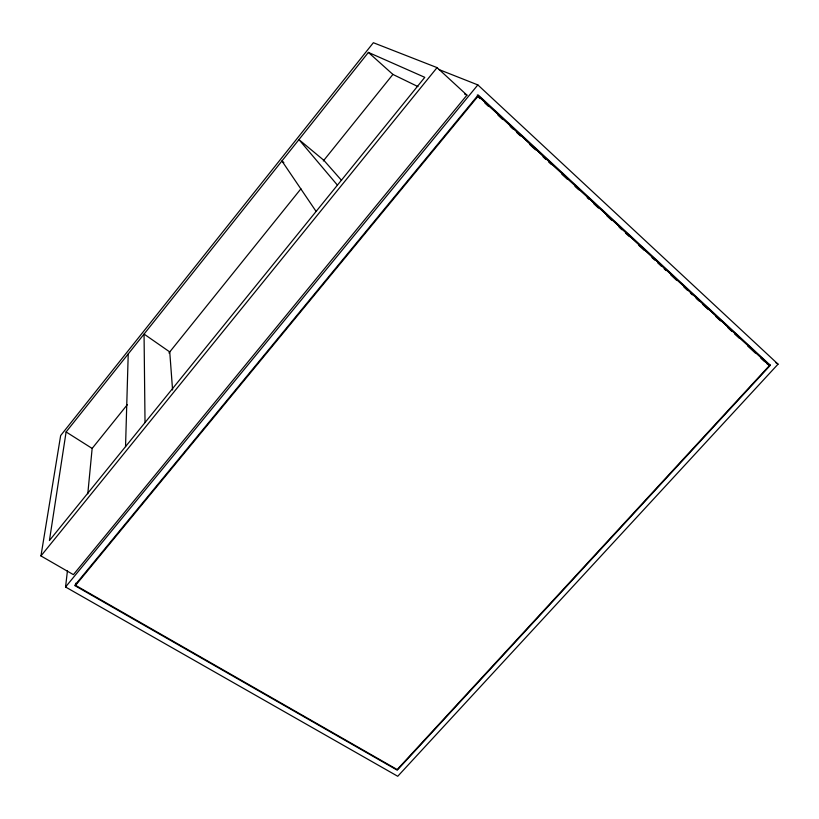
<?xml version="1.0" encoding="UTF-8"?>
<svg xmlns="http://www.w3.org/2000/svg" width="819" height="819" viewBox="0 0 819 819"><rect width="100%" height="100%" fill="white"/><g stroke="black" fill="none" stroke-linecap="round" stroke-linejoin="round"><path stroke-width="1.23" d="M125.542 446.601L128.225 353.951M87.787 493.785L92.148 448.433L127.334 404.668M75.573 585.35L478.265 95.977L769.553 365.417L397.184 769.563L75.573 585.35L75.788 583.189M438.882 69.513L477.846 84.91L778.05 364.158L397.747 776.279L65.551 586.998L67.465 570.618M66.104 431.951L49.427 540.54L424.785 77.334L368.396 52.416L66.104 431.951L92.148 448.433M40.95 555.937L60.647 435.575L373.362 42.721L437.059 67.619L466.943 95.127L73.403 574.651L40.95 555.937L437.059 67.619M168.929 352.948L300.921 188.81M323.31 160.964L392.905 74.427L417.987 86.609M65.551 586.998L477.846 84.91M770.331 365.294L397.235 770.177L74.662 585.493L478.224 94.973L770.331 365.294L767.301 363.308L477.272 95.045M464.629 94.113L466.943 95.127M775.91 362.776L778.05 364.158M766.533 363.421L769.553 365.417M283.845 162.551L281.92 160.985L316.124 211.435M368.396 52.416L392.905 74.427M478.255 96.908L480.129 98.638M484.828 102.979L488.574 106.46M497.972 115.141L502.661 119.482M510.176 126.423L512.991 129.023M516.748 132.504L520.505 135.974M529.893 144.656L535.534 149.867M543.048 156.808L545.864 159.408M548.679 162.019L551.494 164.619M561.824 174.171L567.454 179.381M574.969 186.322L578.726 189.793M587.182 197.614L589.056 199.345M593.755 203.685L598.443 208.026M606.899 215.837L611.588 220.178M619.103 227.129L621.918 229.73M625.675 233.2L629.432 236.681M638.82 245.362L644.461 250.563M651.975 257.514L654.79 260.114M657.606 262.725L661.363 266.195M664.178 268.796L666.062 270.536M670.751 274.877L676.381 280.088M683.896 287.029L687.653 290.499M690.468 293.11L692.352 294.84M696.109 298.311L698.924 300.921M702.682 304.392L708.312 309.602M715.826 316.543L720.525 320.884M728.03 327.835L731.787 331.306M734.602 333.906L739.301 338.247M747.757 346.058L755.261 353.009M760.902 358.22L764.659 361.691M341.574 180.426L323.843 160.299L298.945 139.609L337.428 185.135M172.584 390.008L169.748 351.935L144.052 334.07L145.024 422.573"/></g></svg>
